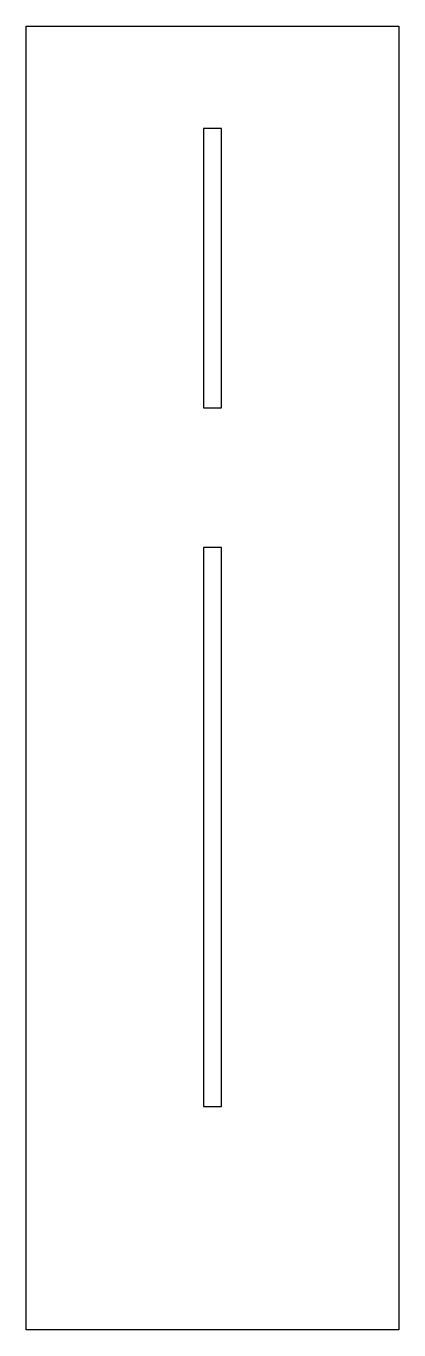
# Model space of a CAD drawing. Header units: millimetres. Extents: x 9.7 to 29.7, y 18 to 88.
import ezdxf

# ---------------------------------------------------------------- set-up
doc = ezdxf.new("R2010")
doc.units = ezdxf.units.MM
doc.layers.get('0').update_dxf_attribs({"linetype": 'CONTINUOUS'})

msp = doc.modelspace()

# ---------------------------------------------------------------- linework, layer by layer
for points in [[(29.679, 88), (29.679, 18), (9.679, 18), (9.679, 88)], [(20.169, 67.5), (20.169, 82.5), (19.189, 82.5), (19.189, 67.5)], [(19.189, 30), (20.169, 30), (20.169, 60), (19.189, 60)]]:
    msp.add_lwpolyline(points, close=True)

doc.saveas('drawing.dxf')
